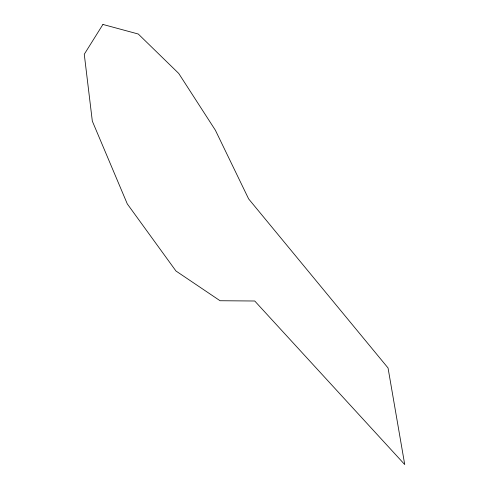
<?xml version="1.0" encoding="UTF-8"?>
<svg xmlns="http://www.w3.org/2000/svg" width="489" height="489" viewBox="0 0 489 489"><rect width="100%" height="100%" fill="white"/><g stroke="black" fill="none" stroke-linecap="round" stroke-linejoin="round"><path stroke-width="0.73" d="M102.922 24.45L84.267 54.267L92.323 121.131L127.281 203.882L175.961 271.004L220.062 300.735L254.732 301.004L404.733 464.55L388.046 367.966L248.644 198.919L215.386 130.227L178.723 73.429L138.271 34.022L102.922 24.45"/></g></svg>
